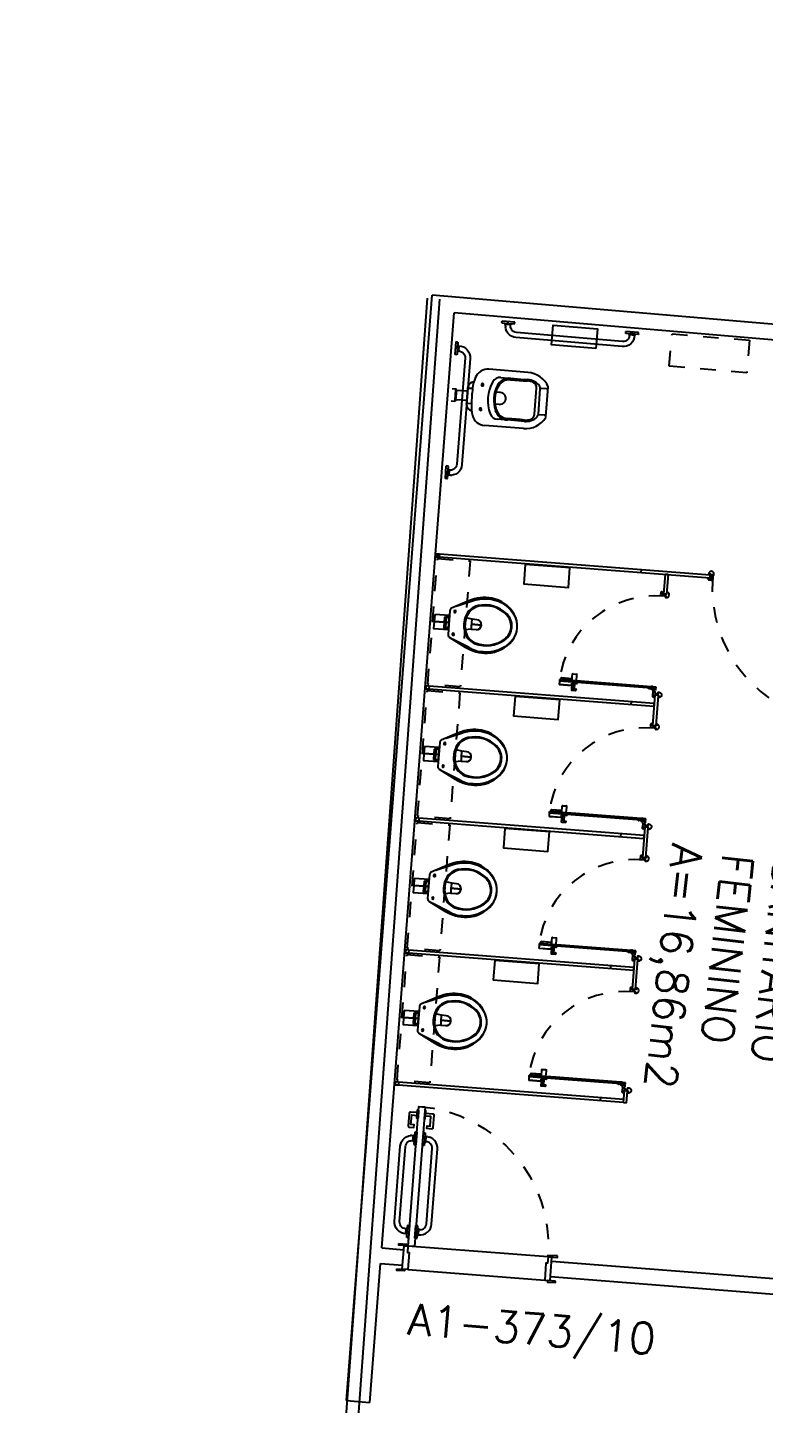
# Model space of a CAD drawing. Extents: x 26 to 324, y 73 to 188.
# Drawn here: x 206.14 to 210.87, y 114.19 to 123.03 of the extents above; entities that cross this region are included whole.
import ezdxf

# ---------------------------------------------------------------- set-up
doc = ezdxf.new("R2010")
doc.units = 0
doc.header["$LTSCALE"] = 0.01
doc.header["$MEASUREMENT"] = 0
doc.linetypes.add('CONTINU', pattern=[0])
doc.linetypes.add('HIDDEN', pattern=[0.375, 0.25, -0.125])
doc.layers.get('0').update_dxf_attribs({"linetype": 'CONTINUOUS'})
for name, color, linetype in [('AR-ALV', 2, 'CONTINUOUS'), ('AR-ALV-VT1', 2, 'CONTINUOUS'), ('AR-DIV-SAN', 2, 'CONTINUOUS'), ('AR-DIVISORIA', 2, 'CONTINUOUS'), ('AR-PIS', 1, 'CONTINUOUS'), ('AR-SAN', 7, 'CONTINUOUS'), ('AR-SUS', 1, 'HIDDEN'), ('AREA', 2, 'CONTINUOUS'), ('BL-DIV-PRJ', 2, 'HIDDEN'), ('BL-DIV-VT2', 2, 'CONTINUOUS'), ('BL-POR-01', 2, 'CONTINUOUS'), ('BL-POR-02', 1, 'CONTINUOUS'), ('BL-POR-PRJ', 1, 'HIDDEN'), ('BL-SAN-01', 1, 'CONTINUOUS'), ('BL-SAN-02', 1, 'CONTINUOUS'), ('BL-SAN-03', 1, 'CONTINUOUS')]:
    doc.layers.add(name, color=color, linetype=linetype)
doc.styles.get("Standard").update_dxf_attribs({"font": 'simplex.shx'})
doc.styles.add('UNB-100-1', font='simplex.shx', dxfattribs={"height": 0.2})

# ---------------------------------------------------------------- blocks, each defined once
blk = doc.blocks.new('pplr01-p')
at = {"layer": 'BL-SAN-01'}
blk.add_lwpolyline([(-0.1435, -0.126), (0.1435, -0.126), (0.1435, 0), (-0.1435, 0), (-0.1435, -0.126)], dxfattribs=at)
blk = doc.blocks.new('baci-rv03-p')
at = {"layer": 'BL-SAN-01', "linetype": 'CONTINU'}
for points in [[(0, 0), (-0.045, 0), (-0.045, -0.0955), (0, -0.0955), (0, -0.075), (-0.0336, -0.075), (-0.0336, -0.0914, -0.414208), (-0.0377, -0.0955, 0.414208), (-0.0336, -0.0914), (-0.0336, -0.075, -0.612706), (-0.0332, -0.066), (0, -0.066)], [(0.045, 0), (0, 0), (0, -0.066), (0.0332, -0.066, -0.612705), (0.0336, -0.075), (0.0336, -0.0914, 0.414214), (0.0377, -0.0955, -0.414214), (0.0336, -0.0914), (0.0336, -0.075), (0, -0.075), (0, -0.0955), (0.045, -0.0955)], [(-0.1765, -0.3568, 0.218885), (-0.0851, -0.5091, 0.307698), (0.0851, -0.5091, 0.220182), (0.1765, -0.3568, 0.14628), (0.1494, -0.212), (0.0928, -0.1044, 0.27842), (0.0781, -0.0955), (-0.0781, -0.0955, 0.278422), (-0.0928, -0.1044), (-0.1495, -0.2122, 0.147871)], [(0.0834, -0.4615, 0.25679), (0.1225, -0.273, 0.250209), (0.0477, -0.1985, 0.148668), (-0.0478, -0.1985, 0.249757), (-0.1225, -0.273, 0.256998), (-0.0834, -0.4615, 0.467142)]]:
    blk.add_lwpolyline(points, format="xyb", close=True, dxfattribs=at)
at = {"layer": 'BL-SAN-02', "linetype": 'Continuous'}
for p, q in [((-0.0319, -0.2418), (-0.0383, -0.2036)), ((0.0319, -0.2418), (0.0383, -0.2036))]:
    blk.add_line(p, q, dxfattribs=at)
at = {"layer": 'BL-SAN-02', "linetype": 'CONTINU'}
for points in [[(0.1081, -0.1337), (0.1505, -0.2363, -0.097347), (0.171, -0.3285, 0.001263), (0.171, -0.3294, -0.230606), (0.0938, -0.4995, -0.360579), (-0.0938, -0.4995, -0.230606), (-0.171, -0.3295, -0.16818), (-0.1505, -0.2363), (-0.106, -0.13)], [(-0.0726, -0.1218, 1), (-0.0726, -0.1349)], [(-0.0726, -0.1349, 1), (-0.0726, -0.1218)], [(0.0726, -0.1218, 1), (0.0726, -0.1349)], [(0.0726, -0.1349, 1), (0.0726, -0.1218)]]:
    blk.add_lwpolyline(points, format="xyb", dxfattribs=at)
blk.add_lwpolyline([(0.0784, -0.4596, 0.252847), (0.119, -0.279, 0.243261), (0.053, -0.2081, 0.174299), (-0.053, -0.2081, 0.243394), (-0.119, -0.2791, 0.252847), (-0.0784, -0.4596, 0.456464)], format="xyb", close=True, dxfattribs=at)
at = {"layer": 'BL-SAN-02', "linetype": 'Continuous', "flags": 128}
for points in [[(0, -0.2397, 0.032093), (-0.0319, -0.2418), (-0.0319, -0.2731, 0.414213), (0, -0.305)], [(0.0319, -0.2732), (0.0319, -0.2418, 0.032092), (0, -0.2397), (0, -0.305, 0.413226)]]:
    blk.add_lwpolyline(points, format="xyb", close=True, dxfattribs=at)
blk = doc.blocks.new('PB 01-P')
at = {"layer": 'BL-POR-01'}
for p, q in [((0.6006, -0.0068), (0.6006, -0.0283)), ((0.6006, -0.027), (0.6006, -0.0323)), ((0.6006, -0.027), (0.6006, -0.0323)), ((0.6034, -0.0283), (0.6006, -0.0283)), ((0.6006, -0.0376), (0.6006, -0.0323)), ((0.6006, -0.0376), (0.6006, -0.0323)), ((0.6006, -0.0363), (0.6006, -0.6279)), ((0.6034, -0.0363), (0.6006, -0.0363)), ((0.6106, -0.0068), (0.6106, -0.0283)), ((0.6146, -0.0098), (0.6106, -0.0098)), ((0.6106, -0.0098), (0.6106, -0.0283)), ((0.6146, -0.0283), (0.6106, -0.0283)), ((0.6106, -0.0363), (0.6106, -0.6279)), ((0.6146, -0.0363), (0.6106, -0.0363)), ((0.6106, -0.0363), (0.6106, -0.0548)), ((0.6116, -0.0548), (0.6106, -0.0548)), ((0.6146, -0.0283), (0.6136, -0.0283)), ((0.6146, -0.0363), (0.6136, -0.0363)), ((0.6146, -0.0098), (0.6261, -0.0098)), ((0.6146, -0.027), (0.6146, -0.0323)), ((0.6146, -0.0376), (0.6146, -0.0323)), ((0.6176, -0.0098), (0.6176, -0.0183)), ((0.6355, -0.0098), (0.6355, -0.0218)), ((0.6006, -0.5483), (0.6006, -0.5503)), ((0.6006, -0.6183), (0.6006, -0.6163)), ((0.6106, -0.6259), (0.6106, -0.6279))]:
    blk.add_line(p, q, dxfattribs=at)
at = {"layer": 'BL-POR-01', "extrusion": (0, 0, -1)}
blk.add_line((0.6375, -0.0218), (0.6375, -0.0074), dxfattribs=at)
at = {"layer": 'BL-POR-01'}
for points in [[(0.0121, -0.0112), (0.0121, -0.0065), (0.0096, -0.0079), (0.0096, 0.0079), (0.0121, 0.0065), (0.0121, 0.0097), (0.0161, 0.0097, 0.414214), (0.0166, 0.0102), (0.0166, 0.0107), (0.0155, 0.0107), (0.0155, 0.0122), (0.0206, 0.0122), (0.0206, 0.0107), (0.0196, 0.0107), (0.0196, 0.0102, 0.414214), (0.0201, 0.0097), (0.0221, 0.0097), (0.0221, 0.0157, 1.020821), (-0.0119, 0.015), (0, 0.015), (0, -0.015), (-0.012, -0.015), (-0.0119, -0.0193, 0.414214), (-0.0079, -0.0233), (0.0081, -0.0233, 0.414214), (0.0121, -0.0193), (0.0121, -0.0172)], [(0.6375, -0.0074), (0.6421, -0.0065), (0.6446, -0.0079), (0.6446, 0.0079), (0.6421, 0.0065), (0.6421, 0.0097), (0.6382, 0.0097, -0.414214), (0.6377, 0.0102), (0.6377, 0.0107), (0.6387, 0.0107), (0.6387, 0.0122), (0.6336, 0.0122), (0.6336, 0.0107), (0.6347, 0.0107), (0.6347, 0.0102, -0.414214), (0.6342, 0.0097), (0.6321, 0.0097), (0.6321, 0.0157, -1.020821), (0.6661, 0.015), (0.6542, 0.015), (0.6542, -0.015), (0.6662, -0.015), (0.6661, -0.0193, -0.414214), (0.6621, -0.0233), (0.6461, -0.0233, 0.164993), (0.641, -0.0218), (0.6361, -0.0218)]]:
    blk.add_lwpolyline(points, format="xyb", dxfattribs=at)
for centre, radius, start, end in [((0.6056, -0.0183), 0.0125, 66.42182, 113.57818), ((0.6148, -0.0376), 0.0002, 180, 270), ((0.6261, -0.0183), 0.0085, 180, 53.13018), ((0.6261, -0.0183), 0.0085, 303.97649, 90), ((0.6361, -0.0258), 0.004, 90, 143.13018), ((0.6355, -0.0078), 0.002, 270, 0.04821), ((0.6056, -0.6164), 0.0125, 246.42182, 293.57818), ((0.6291, -0.6263), 0.00152, 269.35036, 0)]:
    blk.add_arc(centre, radius, start, end, dxfattribs=at)
at = {"layer": 'BL-POR-02'}
for p, q in [((0.5986, -0.0275), (0.5986, -0.0323)), ((0.5986, -0.0371), (0.5986, -0.0323)), ((0.5987, -0.0273), (0.5991, -0.0269)), ((0.5987, -0.0373), (0.5991, -0.0377)), ((0.6004, -0.0268), (0.5993, -0.0268)), ((0.6004, -0.0378), (0.5993, -0.0378)), ((0.6106, -0.0283), (0.6006, -0.0283)), ((0.6106, -0.0363), (0.6006, -0.0363)), ((0.6146, -0.0098), (0.6146, -0.0283)), ((0.6146, -0.0363), (0.6146, -0.0518)), ((0.6159, -0.0268), (0.6148, -0.0268)), ((0.6159, -0.0378), (0.6148, -0.0378)), ((0.6165, -0.0273), (0.6161, -0.0269)), ((0.6165, -0.0373), (0.6161, -0.0377)), ((0.6166, -0.0275), (0.6166, -0.0323)), ((0.6166, -0.0371), (0.6166, -0.0323)), ((0.5566, -0.5447), (0.5566, -0.5227)), ((0.5571, -0.5222), (0.5571, -0.5197)), ((0.5571, -0.5452), (0.5571, -0.5222)), ((0.5651, -0.5192), (0.5576, -0.5192)), ((0.6006, -0.5192), (0.5651, -0.5192)), ((0.5651, -0.5192), (0.5651, -0.5192)), ((0.6171, -0.5479), (0.6171, -0.5169)), ((0.6541, -0.5311), (0.6541, -0.5183)), ((0.6546, -0.5178), (0.6616, -0.5178)), ((0.6621, -0.5208), (0.6621, -0.5183)), ((0.6621, -0.5438), (0.6621, -0.5208)), ((0.6626, -0.5433), (0.6626, -0.5213)), ((0.5571, -0.5478), (0.5571, -0.5452)), ((0.6006, -0.5483), (0.5576, -0.5483)), ((0.5886, -0.5483), (0.5886, -0.6163)), ((0.6006, -0.5483), (0.5886, -0.5483)), ((0.5896, -0.5483), (0.5896, -0.6163)), ((0.6006, -0.6173), (0.5906, -0.6173)), ((0.6006, -0.6183), (0.5906, -0.6183)), ((0.6186, -0.5479), (0.6171, -0.5479)), ((0.6186, -0.5311), (0.6541, -0.5311)), ((0.6186, -0.5479), (0.6186, -0.5311)), ((0.6186, -0.5378), (0.6541, -0.5378)), ((0.6186, -0.5469), (0.6616, -0.5469)), ((0.6291, -0.5479), (0.6186, -0.5479)), ((0.6306, -0.6264), (0.6306, -0.5494)), ((0.6541, -0.5311), (0.6541, -0.5378)), ((0.6621, -0.5464), (0.6621, -0.5438)), ((0.6106, -0.6279), (0.6186, -0.6279)), ((0.6186, -0.6279), (0.6291, -0.6279))]:
    blk.add_line(p, q, dxfattribs=at)
for points in [[(0.5886, -0.6165), (0.5886, -0.6165, -0.414214), (0.5871, -0.615), (0.5871, -0.5513, -0.414214), (0.5886, -0.5498)], [(0.6306, -0.6264), (0.6306, -0.6264, 0.414214), (0.6321, -0.6249), (0.6321, -0.5509, 0.414214), (0.6306, -0.5494)]]:
    blk.add_lwpolyline(points, format="xyb", dxfattribs=at)
for centre, radius, start, end in [((0.5988, -0.0275), 0.0002, 135, 180), ((0.5988, -0.0371), 0.0002, 180, 225), ((0.5993, -0.027), 0.0002, 90, 135), ((0.5993, -0.0376), 0.0002, 225, 270), ((0.6004, -0.027), 0.0002, 0, 90), ((0.6004, -0.0376), 0.0002, 270, 0), ((0.6116, -0.0518), 0.003, 270, 0), ((0.6148, -0.027), 0.0002, 90, 180), ((0.6159, -0.027), 0.0002, 45, 90), ((0.6159, -0.0376), 0.0002, 270, 315), ((0.6164, -0.0275), 0.0002, 0, 45), ((0.6164, -0.0275), 0.0002, 0, 45), ((0.6164, -0.0371), 0.0002, 315, 0), ((0.5571, -0.5227), 0.0005, 90, 180), ((0.5576, -0.5197), 0.0005, 90, 180), ((0.6118, -0.517), 0.00526, 1.14723, 103.71558), ((0.6546, -0.5183), 0.0005, 90, 180), ((0.6616, -0.5183), 0.0005, 0, 90), ((0.6621, -0.5213), 0.0005, 0, 90), ((0.5571, -0.5447), 0.0005, 180, 270), ((0.5576, -0.5478), 0.0005, 180, 270), ((0.5906, -0.6163), 0.002, 180, 270), ((0.5906, -0.6163), 0.001, 180, 270), ((0.6291, -0.5494), 0.0015, 0, 90), ((0.6616, -0.5464), 0.0005, 270, 0), ((0.6621, -0.5433), 0.0005, 270, 0)]:
    blk.add_arc(centre, radius, start, end, dxfattribs=at)
at = {"layer": 'BL-POR-PRJ'}
blk.add_arc((0.6358, -0.0093), 0.6204, 178.93725, 267.20643, dxfattribs=at)
blk = doc.blocks.new('barra80-pne p')
at = {"layer": 'BL-SAN-01', "linetype": 'CONTINU'}
for points in [[(-0.0399, 0), (0.0414, 0)], [(-0.0399, -0.0112), (-0.0399, 0)], [(-0.0008, -0.0132), (-0.0008, 0)], [(0.0008, -0.0132), (0.0008, 0)], [(0.0414, -0.0112), (0.0414, 0)], [(0.8399, 0), (0.7586, 0)], [(0.7586, -0.0112), (0.7586, 0)], [(0.7992, -0.0132), (0.7992, 0)], [(0.8008, -0.0132), (0.8008, 0)], [(0.8399, -0.0112), (0.8399, 0)], [(-0.0399, -0.0112), (-0.0396, -0.0122)], [(-0.0396, -0.0122), (-0.0388, -0.0129)], [(-0.0388, -0.0129), (-0.0378, -0.0132)], [(-0.0378, -0.0132), (-0.0008, -0.0132)], [(-0.0193, -0.0191), (-0.0193, -0.0132)], [(-0.0193, -0.0191), (-0.019, -0.0201)], [(-0.019, -0.0201), (-0.0183, -0.0208)], [(-0.0183, -0.0208), (-0.0173, -0.0211)], [(-0.0173, -0.0211), (0.0185, -0.0211)], [(-0.0159, -0.0211), (-0.0154, -0.0357)], [(-0.0154, -0.0357), (-0.0119, -0.0501)], [(-0.0119, -0.0501), (-0.0054, -0.0639)], [(-0.0054, -0.0639), (0.004, -0.0763)], [(0.0008, -0.0132), (0.0393, -0.0132)], [(0.004, -0.0763), (0.0158, -0.0864)], [(0.0158, -0.0864), (0.0291, -0.0938)], [(0.0171, -0.0303), (0.0171, -0.0211)], [(0.0171, -0.0303), (0.0193, -0.0398)], [(0.0185, -0.0211), (0.0195, -0.0208)], [(0.0193, -0.0398), (0.024, -0.0488)], [(0.0195, -0.0208), (0.0202, -0.0201)], [(0.0202, -0.0201), (0.0205, -0.0191)], [(0.0205, -0.0191), (0.0205, -0.0132)], [(0.024, -0.0488), (0.031, -0.0566)], [(0.031, -0.0566), (0.0395, -0.0622)], [(0.0393, -0.0132), (0.0404, -0.0129)], [(0.0395, -0.0622), (0.0486, -0.0655)], [(0.0404, -0.0129), (0.0411, -0.0122)], [(0.0411, -0.0122), (0.0414, -0.0112)], [(0.0486, -0.0655), (0.0577, -0.0665)], [(0.0577, -0.0665), (0.7423, -0.0665)], [(0.7423, -0.0665), (0.7514, -0.0655)], [(0.7514, -0.0655), (0.7605, -0.0622)], [(0.7589, -0.0122), (0.7586, -0.0112)], [(0.7596, -0.0129), (0.7589, -0.0122)], [(0.7607, -0.0132), (0.7596, -0.0129)], [(0.7605, -0.0622), (0.769, -0.0566)], [(0.7992, -0.0132), (0.7607, -0.0132)], [(0.769, -0.0566), (0.776, -0.0488)], [(0.7709, -0.0938), (0.7842, -0.0864)], [(0.7795, -0.0191), (0.7795, -0.0132)], [(0.7795, -0.0191), (0.7798, -0.0201)], [(0.7798, -0.0201), (0.7805, -0.0208)], [(0.7805, -0.0208), (0.7815, -0.0211)], [(0.7815, -0.0211), (0.8173, -0.0211)], [(0.7829, -0.0303), (0.7829, -0.0211)], [(0.7842, -0.0864), (0.796, -0.0763)], [(0.796, -0.0763), (0.8054, -0.0639)], [(0.8378, -0.0132), (0.8008, -0.0132)], [(0.8054, -0.0639), (0.8119, -0.0501)], [(0.8119, -0.0501), (0.8143, -0.0404)], [(0.8155, -0.0319), (0.8159, -0.0211)], [(0.8173, -0.0211), (0.8183, -0.0208)], [(0.8183, -0.0208), (0.819, -0.0201)], [(0.819, -0.0201), (0.8193, -0.0191)], [(0.8193, -0.0191), (0.8193, -0.0132)], [(0.8388, -0.0129), (0.8378, -0.0132)], [(0.8396, -0.0122), (0.8388, -0.0129)], [(0.8399, -0.0112), (0.8396, -0.0122)], [(0.0291, -0.0938), (0.0433, -0.0981)], [(0.0433, -0.0981), (0.0577, -0.0995)], [(0.0577, -0.0995), (0.7423, -0.0995)], [(0.7423, -0.0995), (0.7567, -0.0981)], [(0.7567, -0.0981), (0.7709, -0.0938)]]:
    blk.add_lwpolyline(points, dxfattribs=at)
at = {"layer": 'BL-SAN-01', "linetype": 'Continuous'}
for points in [[(0.776, -0.0488), (0.7797, -0.0424)], [(0.7797, -0.0424), (0.782, -0.0361)], [(0.782, -0.0361), (0.7829, -0.0303)], [(0.8155, -0.0319), (0.8143, -0.0404)]]:
    blk.add_lwpolyline(points, dxfattribs=at)
at = {"layer": 'BL-SAN-02', "linetype": 'CONTINU'}
for points in [[(-0.0193, -0.0191), (0.0205, -0.0191)], [(-0.0008, -0.003), (0.0008, -0.003)], [(0.7795, -0.0191), (0.8193, -0.0191)], [(0.8008, -0.003), (0.7992, -0.003)]]:
    blk.add_lwpolyline(points, dxfattribs=at)
blk = doc.blocks.new('brra-ap01-p')
at = {"layer": 'BL-POR-02', "linetype": 'CONTINU'}
for points in [[(-0.3399, 0), (-0.2586, 0)], [(-0.3399, -0.0112), (-0.3399, 0)], [(-0.3399, -0.0112), (-0.3396, -0.0122)], [(-0.3396, -0.0122), (-0.3388, -0.0129)], [(-0.3388, -0.0129), (-0.3378, -0.0132)], [(-0.3378, -0.0132), (-0.3008, -0.0132)], [(-0.3193, -0.0191), (-0.3193, -0.0132)], [(-0.3193, -0.0191), (-0.2795, -0.0191)], [(-0.3193, -0.0191), (-0.319, -0.0201)], [(-0.319, -0.0201), (-0.3183, -0.0208)], [(-0.3183, -0.0208), (-0.3173, -0.0211)], [(-0.3173, -0.0211), (-0.2815, -0.0211)], [(-0.3159, -0.0211), (-0.3154, -0.0357)], [(-0.3154, -0.0357), (-0.3119, -0.0501)], [(-0.3119, -0.0501), (-0.3054, -0.0639)], [(-0.3054, -0.0639), (-0.296, -0.0763)], [(-0.3008, -0.0132), (-0.3008, 0)], [(-0.3008, -0.003), (-0.2992, -0.003)], [(-0.2992, -0.0132), (-0.2992, 0)], [(-0.2992, -0.0132), (-0.2607, -0.0132)], [(-0.296, -0.0763), (-0.2842, -0.0864)], [(-0.2842, -0.0864), (-0.2709, -0.0938)], [(-0.2829, -0.0303), (-0.2829, -0.0211)], [(-0.2829, -0.0303), (-0.2807, -0.0398)], [(-0.2815, -0.0211), (-0.2805, -0.0208)], [(-0.2807, -0.0398), (-0.276, -0.0488)], [(-0.2805, -0.0208), (-0.2798, -0.0201)], [(-0.2798, -0.0201), (-0.2795, -0.0191)], [(-0.2795, -0.0191), (-0.2795, -0.0132)], [(-0.276, -0.0488), (-0.269, -0.0566)], [(-0.269, -0.0566), (-0.2605, -0.0622)], [(-0.2607, -0.0132), (-0.2596, -0.0129)], [(-0.2605, -0.0622), (-0.2514, -0.0655)], [(-0.2596, -0.0129), (-0.2589, -0.0122)], [(-0.2589, -0.0122), (-0.2586, -0.0112)], [(-0.2586, -0.0112), (-0.2586, 0)], [(-0.2514, -0.0655), (-0.2423, -0.0665)], [(-0.2423, -0.0665), (0.2423, -0.0665)], [(0.2423, -0.0665), (0.2514, -0.0655)], [(0.2514, -0.0655), (0.2605, -0.0622)], [(0.3399, 0), (0.2586, 0)], [(0.2586, -0.0112), (0.2586, 0)], [(0.2589, -0.0122), (0.2586, -0.0112)], [(0.2596, -0.0129), (0.2589, -0.0122)], [(0.2607, -0.0132), (0.2596, -0.0129)], [(0.2605, -0.0622), (0.269, -0.0566)], [(0.2992, -0.0132), (0.2607, -0.0132)], [(0.269, -0.0566), (0.276, -0.0488)], [(0.2709, -0.0938), (0.2842, -0.0864)], [(0.276, -0.0488), (0.2797, -0.0424)], [(0.2795, -0.0191), (0.2795, -0.0132)], [(0.2795, -0.0191), (0.3193, -0.0191)], [(0.2795, -0.0191), (0.2798, -0.0201)], [(0.2797, -0.0424), (0.282, -0.0361)], [(0.2798, -0.0201), (0.2805, -0.0208)], [(0.2805, -0.0208), (0.2815, -0.0211)], [(0.2815, -0.0211), (0.3173, -0.0211)], [(0.282, -0.0361), (0.2829, -0.0303)], [(0.2829, -0.0303), (0.2829, -0.0211)], [(0.2842, -0.0864), (0.296, -0.0763)], [(0.296, -0.0763), (0.3054, -0.0639)], [(0.2992, -0.0132), (0.2992, 0)], [(0.3008, -0.003), (0.2992, -0.003)], [(0.3008, -0.0132), (0.3008, 0)], [(0.3378, -0.0132), (0.3008, -0.0132)], [(0.3054, -0.0639), (0.3119, -0.0501)], [(0.3119, -0.0501), (0.3143, -0.0404)], [(0.3155, -0.0319), (0.3143, -0.0404)], [(0.3155, -0.0319), (0.3159, -0.0211)], [(0.3173, -0.0211), (0.3183, -0.0208)], [(0.3183, -0.0208), (0.319, -0.0201)], [(0.319, -0.0201), (0.3193, -0.0191)], [(0.3193, -0.0191), (0.3193, -0.0132)], [(0.3388, -0.0129), (0.3378, -0.0132)], [(0.3396, -0.0122), (0.3388, -0.0129)], [(0.3399, -0.0112), (0.3396, -0.0122)], [(0.3399, -0.0112), (0.3399, 0)], [(-0.2709, -0.0938), (-0.2567, -0.0981)], [(-0.2567, -0.0981), (-0.2423, -0.0995)], [(-0.2423, -0.0995), (0.2423, -0.0995)], [(0.2423, -0.0995), (0.2567, -0.0981)], [(0.2567, -0.0981), (0.2709, -0.0938)]]:
    blk.add_lwpolyline(points, dxfattribs=at)
blk = doc.blocks.new('PB 02-P')
at = {"layer": 'BL-POR-01'}
for p, q in [((0.0011, -0.0122), (0.0031, -0.0112)), ((0.0011, -0.0122), (0.0011, -0.0162)), ((0.0011, -0.0162), (0.0031, -0.0172)), ((0.8406, -0.0068), (0.8406, -0.0283)), ((0.8406, -0.027), (0.8406, -0.0323)), ((0.8406, -0.027), (0.8406, -0.0323)), ((0.8434, -0.0283), (0.8406, -0.0283)), ((0.8406, -0.0376), (0.8406, -0.0323)), ((0.8406, -0.0376), (0.8406, -0.0323)), ((0.8406, -0.0363), (0.8406, -0.8679)), ((0.8434, -0.0363), (0.8406, -0.0363)), ((0.8506, -0.0068), (0.8506, -0.0283)), ((0.8546, -0.0098), (0.8506, -0.0098)), ((0.8506, -0.0098), (0.8506, -0.0283)), ((0.8546, -0.0283), (0.8506, -0.0283)), ((0.8506, -0.0363), (0.8506, -0.8679)), ((0.8546, -0.0363), (0.8506, -0.0363)), ((0.8506, -0.0363), (0.8506, -0.0598)), ((0.8546, -0.0283), (0.8536, -0.0283)), ((0.8546, -0.0363), (0.8536, -0.0363)), ((0.8546, -0.0098), (0.8661, -0.0098)), ((0.8546, -0.027), (0.8546, -0.0323)), ((0.8546, -0.0376), (0.8546, -0.0323)), ((0.8576, -0.0098), (0.8576, -0.0183)), ((0.8755, -0.0098), (0.8755, -0.0219)), ((0.8406, -0.7883), (0.8406, -0.7903)), ((0.8406, -0.8583), (0.8406, -0.8563)), ((0.8506, -0.8659), (0.8506, -0.8679))]:
    blk.add_line(p, q, dxfattribs=at)
at = {"layer": 'BL-POR-01', "extrusion": (0, 0, -1)}
blk.add_line((0.8775, -0.0218), (0.8775, -0.0074), dxfattribs=at)
at = {"layer": 'BL-POR-01'}
for points in [[(0.0031, -0.0112), (0.0121, -0.0112), (0.0121, -0.0065), (0.0096, -0.0079), (0.0096, 0.0079), (0.0121, 0.0065), (0.0121, 0.0097), (0.0161, 0.0097, 0.414214), (0.0166, 0.0102), (0.0166, 0.0107), (0.0155, 0.0107), (0.0155, 0.0122), (0.0206, 0.0122), (0.0206, 0.0107), (0.0196, 0.0107), (0.0196, 0.0102, 0.414214), (0.0201, 0.0097), (0.0221, 0.0097), (0.0221, 0.0157, 1.020821), (-0.0119, 0.015), (0, 0.015), (0, -0.015), (-0.012, -0.015), (-0.0119, -0.0193, 0.414214), (-0.0079, -0.0233), (0.0081, -0.0233, 0.414214), (0.0121, -0.0193), (0.0121, -0.0172), (0.0031, -0.0172)], [(0.8775, -0.0074), (0.8821, -0.0065), (0.8846, -0.0079), (0.8846, 0.0079), (0.8821, 0.0065), (0.8821, 0.0097), (0.8782, 0.0097, -0.414214), (0.8777, 0.0102), (0.8777, 0.0107), (0.8787, 0.0107), (0.8787, 0.0122), (0.8736, 0.0122), (0.8736, 0.0107), (0.8747, 0.0107), (0.8747, 0.0102, -0.414214), (0.8742, 0.0097), (0.8721, 0.0097), (0.8721, 0.0157, -1.020821), (0.9061, 0.015), (0.8942, 0.015), (0.8942, -0.015), (0.9062, -0.015), (0.9061, -0.0193, -0.414214), (0.9021, -0.0233), (0.8861, -0.0233, 0.164993), (0.881, -0.0218), (0.8761, -0.0218)]]:
    blk.add_lwpolyline(points, format="xyb", dxfattribs=at)
for centre, radius, start, end in [((0.8456, -0.0183), 0.0125, 66.42182, 113.57818), ((0.8548, -0.0376), 0.0002, 180, 270), ((0.8661, -0.0183), 0.0085, 180, 53.13018), ((0.8661, -0.0183), 0.0085, 303.97649, 90), ((0.8761, -0.0258), 0.004, 90, 143.13018), ((0.8755, -0.0078), 0.002, 270, 0.04821), ((0.8456, -0.8564), 0.0125, 246.42182, 293.57818), ((0.8691, -0.8663), 0.00152, 269.35036, 0)]:
    blk.add_arc(centre, radius, start, end, dxfattribs=at)
at = {"layer": 'BL-POR-02'}
for p, q in [((0.8386, -0.0275), (0.8386, -0.0323)), ((0.8386, -0.0371), (0.8386, -0.0323)), ((0.8387, -0.0273), (0.8391, -0.0269)), ((0.8387, -0.0373), (0.8391, -0.0377)), ((0.8404, -0.0268), (0.8393, -0.0268)), ((0.8404, -0.0378), (0.8393, -0.0378)), ((0.8506, -0.0283), (0.8406, -0.0283)), ((0.8506, -0.0363), (0.8406, -0.0363)), ((0.8546, -0.0098), (0.8546, -0.0283)), ((0.8546, -0.0363), (0.8546, -0.0518)), ((0.8559, -0.0268), (0.8548, -0.0268)), ((0.8559, -0.0378), (0.8548, -0.0378)), ((0.8565, -0.0273), (0.8561, -0.0269)), ((0.8565, -0.0373), (0.8561, -0.0377)), ((0.8566, -0.0275), (0.8566, -0.0323)), ((0.8566, -0.0371), (0.8566, -0.0323)), ((0.7966, -0.7847), (0.7966, -0.7627)), ((0.7971, -0.7622), (0.7971, -0.7597)), ((0.7971, -0.7852), (0.7971, -0.7622)), ((0.7971, -0.7878), (0.7971, -0.7852)), ((0.8051, -0.7592), (0.7976, -0.7592)), ((0.8406, -0.7883), (0.7976, -0.7883)), ((0.8406, -0.7592), (0.8051, -0.7592)), ((0.8051, -0.7592), (0.8051, -0.7592)), ((0.8286, -0.7883), (0.8286, -0.8563)), ((0.8406, -0.7883), (0.8286, -0.7883)), ((0.8296, -0.7883), (0.8296, -0.8563)), ((0.8571, -0.7879), (0.8571, -0.7569)), ((0.8586, -0.7879), (0.8571, -0.7879)), ((0.8586, -0.7711), (0.8941, -0.7711)), ((0.8586, -0.7879), (0.8586, -0.7711)), ((0.8586, -0.7778), (0.8941, -0.7778)), ((0.8586, -0.7869), (0.9016, -0.7869)), ((0.8691, -0.7879), (0.8586, -0.7879)), ((0.8706, -0.8664), (0.8706, -0.7894)), ((0.8941, -0.7711), (0.8941, -0.7583)), ((0.8941, -0.7711), (0.8941, -0.7778)), ((0.8946, -0.7578), (0.9016, -0.7578)), ((0.9021, -0.7608), (0.9021, -0.7583)), ((0.9021, -0.7838), (0.9021, -0.7608)), ((0.9021, -0.7864), (0.9021, -0.7838)), ((0.9026, -0.7833), (0.9026, -0.7613)), ((0.8406, -0.8573), (0.8306, -0.8573)), ((0.8406, -0.8583), (0.8306, -0.8583)), ((0.8506, -0.8679), (0.8586, -0.8679)), ((0.8586, -0.8679), (0.8691, -0.8679))]:
    blk.add_line(p, q, dxfattribs=at)
for points in [[(0.8286, -0.8565), (0.8286, -0.8565, -0.414214), (0.8271, -0.855), (0.8271, -0.7913, -0.414214), (0.8286, -0.7898)], [(0.8706, -0.8664), (0.8706, -0.8664, 0.414214), (0.8721, -0.8649), (0.8721, -0.7909, 0.414214), (0.8706, -0.7894)]]:
    blk.add_lwpolyline(points, format="xyb", dxfattribs=at)
for centre, radius, start, end in [((0.8388, -0.0275), 0.0002, 135, 180), ((0.8388, -0.0371), 0.0002, 180, 225), ((0.8393, -0.027), 0.0002, 90, 135), ((0.8393, -0.0376), 0.0002, 225, 270), ((0.8404, -0.027), 0.0002, 0, 90), ((0.8404, -0.0376), 0.0002, 270, 0), ((0.8438, -0.0523), 0.0108, 316.19856, 2.68935), ((0.8548, -0.027), 0.0002, 90, 180), ((0.8559, -0.027), 0.0002, 45, 90), ((0.8559, -0.0376), 0.0002, 270, 315), ((0.8564, -0.0275), 0.0002, 0, 45), ((0.8564, -0.0275), 0.0002, 0, 45), ((0.8564, -0.0371), 0.0002, 315, 0), ((0.7971, -0.7627), 0.0005, 90, 180), ((0.7971, -0.7847), 0.0005, 180, 270), ((0.7976, -0.7597), 0.0005, 90, 180), ((0.7976, -0.7878), 0.0005, 180, 270), ((0.8518, -0.757), 0.00526, 1.14723, 103.71558), ((0.8691, -0.7894), 0.0015, 0, 90), ((0.8946, -0.7583), 0.0005, 90, 180), ((0.9016, -0.7583), 0.0005, 0, 90), ((0.9016, -0.7864), 0.0005, 270, 0), ((0.9021, -0.7613), 0.0005, 0, 90), ((0.9021, -0.7833), 0.0005, 270, 0), ((0.8306, -0.8563), 0.002, 180, 270), ((0.8306, -0.8563), 0.001, 180, 270)]:
    blk.add_arc(centre, radius, start, end, dxfattribs=at)
at = {"layer": 'BL-POR-PRJ'}
blk.add_arc((0.8753, -0.0095), 0.8599, 179.21987, 268.01895, dxfattribs=at)
at = {"layer": 'BL-POR-01', "xscale": -1, "rotation": 270}
blk.add_blockref('brra-ap01-p', (0.8406, -0.4071), dxfattribs=at)
blk = doc.blocks.new('pm03-p')
at = {"layer": 'BL-POR-01', "color": 2}
for points in [[(-0.067, 1.05), (-0.067, 0.15), (-0.027, 0.15), (-0.027, 1.05)], [(-0.928, 0.15), (-0.928, 0.109), (-0.918, 0.109), (-0.918, 0), (-0.953, 0), (-0.953, 0.15)], [(-0.026, 0.15), (-0.026, 0.109), (-0.036, 0.109), (-0.036, 0), (-0.001, 0), (-0.001, 0.15)]]:
    blk.add_lwpolyline(points, close=True, dxfattribs=at)
at = {"layer": 'BL-POR-02', "color": 1}
for points in [[(-0.074, 1.009), (-0.118, 1.009, 0.414214), (-0.127, 1), (-0.127, 0.92, 0.414214), (-0.118, 0.911), (-0.089, 0.911), (-0.089, 0.929), (-0.109, 0.929), (-0.109, 0.991), (-0.074, 0.991)], [(-0.02, 1.009), (0.024, 1.009, -0.414214), (0.033, 1), (0.033, 0.92, -0.414214), (0.024, 0.911), (-0.005, 0.911), (-0.005, 0.929), (0.015, 0.929), (0.015, 0.991), (-0.02, 0.991)]]:
    blk.add_lwpolyline(points, format="xyb", dxfattribs=at)
for points in [[(-0.067, 1.026), (-0.067, 0.974), (-0.074, 0.974), (-0.074, 1.026)], [(-0.027, 1.026), (-0.027, 0.974), (-0.02, 0.974), (-0.02, 1.026)]]:
    blk.add_lwpolyline(points, close=True, dxfattribs=at)
at = {"layer": 'BL-POR-02', "color": 2}
for points in [[(-0.988, 0.161), (-0.938, 0.161), (-0.938, 0.151), (-0.988, 0.151)], [(0.034, 0.161), (-0.016, 0.161), (-0.016, 0.151), (0.034, 0.151)], [(-0.988, -0.001), (-0.938, -0.001), (-0.938, -0.011), (-0.988, -0.011)], [(0.034, -0.001), (-0.016, -0.001), (-0.016, -0.011), (0.034, -0.011)]]:
    blk.add_lwpolyline(points, close=True, dxfattribs=at)
at = {"layer": 'BL-POR-PRJ', "color": 1}
blk.add_arc((-0.027, 0.15), 0.9, 90, 180, dxfattribs=at)
blk = doc.blocks.new('pg05-p')
at = {"layer": 'AR-SUS'}
blk.add_lwpolyline([(0, 0), (-0.5, 0), (-0.5, -0.21), (0, -0.21)], close=True, dxfattribs=at)
blk = doc.blocks.new('pg01-p')
at = {"layer": 'AR-SUS'}
blk.add_lwpolyline([(-0.0096, 0.9043), (-0.0103, 0.0942), (-0.2203, 0.0942), (-0.2196, 0.9043)], close=True, dxfattribs=at)
blk = doc.blocks.new('dg 07-p')
at = {"layer": 'BL-DIV-PRJ'}
for p, q in [((-1.3, -0.01), (-1.3, 0.01)), ((0.02, 0.01), (0, 0.01)), ((0.02, -0.01), (0.02, 0.01)), ((0.02, -0.01), (0, -0.01))]:
    blk.add_line(p, q, dxfattribs=at)
at = {"layer": 'BL-DIV-VT2'}
for p, q in [((-1.745, 0.01), (-1.745, -0.01)), ((0, 0.01), (-1.745, 0.01)), ((0, -0.01), (0, 0.01)), ((0, -0.01), (0, 0.01)), ((0, -0.01), (-1.745, -0.01))]:
    blk.add_line(p, q, dxfattribs=at)
blk = doc.blocks.new('dg 05-p')
at = {"layer": 'BL-DIV-VT2'}
for p, q in [((-0.125, 0.01), (-0.125, -0.01)), ((0, 0.01), (-0.125, 0.01)), ((0, -0.01), (0, 0.01)), ((0, -0.01), (0, 0.01)), ((0, -0.01), (-0.125, -0.01))]:
    blk.add_line(p, q, dxfattribs=at)
blk = doc.blocks.new('dg 06-p')
at = {"layer": 'BL-DIV-VT2'}
for p, q in [((-0.195, 0.01), (-0.195, -0.01)), ((0, 0.01), (-0.195, 0.01)), ((0, -0.01), (0, 0.01)), ((0, -0.01), (0, 0.01)), ((0, -0.01), (-0.195, -0.01))]:
    blk.add_line(p, q, dxfattribs=at)
blk = doc.blocks.new('dg 01-p')
at = {"layer": 'BL-DIV-PRJ'}
for p, q in [((-1.3, -0.01), (-1.3, 0.01)), ((0.02, 0.01), (0, 0.01)), ((0.02, -0.01), (0.02, 0.01)), ((0.02, -0.01), (0, -0.01))]:
    blk.add_line(p, q, dxfattribs=at)
at = {"layer": 'BL-DIV-VT2'}
for p, q in [((-1.45, 0.01), (-1.45, -0.01)), ((0, 0.01), (-1.45, 0.01)), ((0, -0.01), (0, 0.01)), ((0, -0.01), (0, 0.01)), ((0, -0.01), (-1.45, -0.01))]:
    blk.add_line(p, q, dxfattribs=at)
blk = doc.blocks.new('dg 04-p')
at = {"layer": 'BL-DIV-VT2'}
for p, q in [((-0.075, 0.01), (-0.075, -0.01)), ((0, 0.01), (-0.075, 0.01)), ((0, -0.01), (0, 0.01)), ((0, -0.01), (0, 0.01)), ((0, -0.01), (-0.075, -0.01))]:
    blk.add_line(p, q, dxfattribs=at)
blk = doc.blocks.new('baci-vg03-p')
at = {"layer": 'BL-SAN-01'}
for p, q in [((-0.04, 0), (-0.04, -0.023)), ((0.04, 0), (0.04, -0.023)), ((-0.038, -0.025), (-0.035, -0.025)), ((-0.035, -0.025), (0.035, -0.025)), ((-0.035, -0.025), (-0.035, -0.028)), ((-0.033, -0.03), (0.033, -0.03)), ((-0.03, -0.1), (-0.03, -0.03)), ((0.03, -0.1), (0.03, -0.03)), ((0.035, -0.025), (0.038, -0.025)), ((0.035, -0.025), (0.035, -0.028)), ((0.0298, -0.1), (-0.0298, -0.1))]:
    blk.add_line(p, q, dxfattribs=at)
at = {"layer": 'BL-SAN-01', "linetype": 'Continuous'}
for p, q in [((-0.0532, -0.1), (-0.0402, -0.1)), ((-0.0402, -0.1), (0.0532, -0.1)), ((-0.1809, -0.4765), (-0.1809, -0.2254)), ((0.1809, -0.4765), (0.1809, -0.2255)), ((-0.0953, -0.6148), (0.0975, -0.6148))]:
    blk.add_line(p, q, dxfattribs=at)
at = {"layer": 'BL-SAN-01'}
for centre, start, end in [((-0.038, -0.023), 180, 270), ((-0.033, -0.028), 180, 270), ((0.033, -0.028), 270, 0), ((0.038, -0.023), 270, 0)]:
    blk.add_arc(centre, 0.002, start, end, dxfattribs=at)
at = {"layer": 'BL-SAN-01', "linetype": 'Continuous'}
for centre, radius, start, end in [((-0.0952, -0.2254), 0.0858, 109.08551, 180.00014), ((-0.0413, -0.3805), 0.2499, 92.04088, 109.13221), ((-0.0532, -0.1402), 0.0402, 90, 174.00426), ((0, -1.5327), 1.4029, 87.9491, 92.05076), ((0.0414, -0.3801), 0.2495, 70.88184, 87.97315), ((0.0532, -0.1402), 0.0402, 5.99119, 90), ((0.0952, -0.2254), 0.0858, 359.94892, 70.99774), ((-0.0246, -0.4765), 0.1564, 180.00003, 241.26271), ((0.0246, -0.4765), 0.1563, 297.76971, 0.00982)]:
    blk.add_arc(centre, radius, start, end, dxfattribs=at)
at = {"layer": 'BL-SAN-02', "linetype": 'Continuous'}
for p, q in [((-0.0491, -0.1309), (-0.0491, -0.1089)), ((0.0491, -0.1309), (0.0491, -0.1089)), ((-0.0814, -0.5648), (0.0814, -0.5648))]:
    blk.add_line(p, q, dxfattribs=at)
for centre, radius, start, end in [((-0.0402, -0.1089), 0.00894, 90, 179.9998), ((0.0402, -0.1089), 0.00894, 0.00023, 90), ((-0.0811, -0.305), 0.0536, 114.96038, 180.90599), ((0, -0.4792), 0.2457, 65.03976, 114.9603), ((0.0811, -0.305), 0.0536, 359.09553, 65.04137), ((-5.5446, -0.3914), 5.4106, 359.07188, 0.90608), ((5.5446, -0.3914), 5.4106, 179.09372, 180.92795), ((-0.032, -0.4808), 0.1027, 179.05412, 228.61163), ((0.032, -0.4807), 0.1028, 311.37067, 0.92819), ((-0.0814, -0.5369), 0.0279, 228.4991, 270), ((0.0814, -0.5369), 0.0279, 270, 311.37076)]:
    blk.add_arc(centre, radius, start, end, dxfattribs=at)
at = {"layer": 'BL-SAN-03', "linetype": 'Continuous'}
for p, q in [((-0.0384, -0.31), (-0.0384, -0.2818)), ((0.0384, -0.311), (0.0384, -0.2818)), ((-0.0849, -0.6048), (-0.0849, -0.569)), ((-0.0836, -0.5408), (0.0836, -0.5408)), ((0.0849, -0.6048), (0.0849, -0.569))]:
    blk.add_line(p, q, dxfattribs=at)
for centre, radius, start, end in [((-0.0786, -0.1919), 0.0076, 90, 270), ((-0.0786, -0.1919), 0.0076, 270, 90), ((0.0786, -0.1919), 0.0076, 90, 270), ((0.0786, -0.1919), 0.0076, 270, 90), ((-0.0447, -0.37), 0.0894, 112.26322, 180.26115), ((-0.042, -0.369), 0.0831, 110.80986, 180.23352), ((0, -0.4792), 0.2073, 67.73683, 112.26321), ((0, -0.4789), 0.2008, 69.14008, 110.8704), ((0, -0.31), 0.0384, 180, 0.00001), ((0.042, -0.369), 0.0831, 359.76641, 69.21544), ((0.0447, -0.37), 0.0894, 359.77722, 67.73687), ((-5.5446, -0.3914), 5.4195, 359.07203, 0.23393), ((5.5445, -0.3915), 5.4195, 179.76594, 180.92783), ((-0.032, -0.4807), 0.0938, 179.07185, 203.72726), ((-0.0837, -0.5035), 0.0373, 203.66951, 270.13976), ((0.0837, -0.5034), 0.0374, 269.90134, 336.39849), ((0.0322, -0.4808), 0.0936, 336.29779, 0.95316), ((-0.0949, -0.6048), 0.01, 241.1501, 0.11164), ((-0.0903, -0.569), 0.00536, 0.00288, 74.76664), ((0.0903, -0.569), 0.00536, 105.1484, 179.99658), ((0.0949, -0.6048), 0.01, 180.0009, 270.20781)]:
    blk.add_arc(centre, radius, start, end, dxfattribs=at)

msp = doc.modelspace()

# ---------------------------------------------------------------- linework, layer by layer
at = {"layer": 'AR-ALV'}
for p, q in [((208.1935, 114.2101), (208.7417, 121.3069)), ((215.0536, 120.7682), (208.7417, 121.3069)), ((208.4196, 115.1902), (208.8835, 121.1944)), ((211.7755, 120.9476), (208.8835, 121.1944)), ((208.5509, 115.0547), (208.5625, 115.2042)), ((208.4196, 115.1902), (208.5606, 115.1793)), ((209.5001, 114.9812), (209.5117, 115.1308)), ((208.343, 114.1985), (208.4119, 115.0905)), ((208.4119, 115.0905), (208.5528, 115.0796)), ((209.5097, 115.1059), (211.2653, 114.9689)), ((209.502, 115.0062), (211.4909, 114.8513)), ((208.1935, 114.2101), (208.343, 114.1985))]:
    msp.add_line(p, q, dxfattribs=at)
at = {"layer": 'AR-ALV-VT1'}
for points in [[(290.7625, 108.1952, 0.05916), (205.1266, 123.8609), (196.2044, 124.3439), (189.8092, 124.5571)], [(290.5574, 107.9755, 0.058865), (205.087, 123.613), (196.1953, 124.0941)]]:
    msp.add_lwpolyline(points, format="xyb", dxfattribs=at)
at = {"layer": 'AR-DIV-SAN'}
msp.add_line((208.7882, 119.6369), (208.7683, 119.6384), dxfattribs=at)
at = {"layer": 'AR-DIVISORIA'}
for p, q in [((207.5394, 105.1605), (208.7127, 121.2878)), ((207.6192, 105.1547), (208.7925, 121.282))]:
    msp.add_line(p, q, dxfattribs=at)
at = {"layer": 'AR-PIS'}
for p, q in [((209.4857, 115.1328), (208.5874, 115.2023)), ((208.5858, 115.052), (209.4652, 114.9839))]:
    msp.add_line(p, q, dxfattribs=at)

# ---------------------------------------------------------------- block references
at = {"xscale": -1, "rotation": 355.1426592890579}
msp.add_blockref('pg05-p', (210.2829, 121.06), dxfattribs=at)
at = {"layer": 'AR-DIV-SAN'}
for name, p, rotation in [('baci-vg03-p', (208.8679, 120.6684), 85.58256524775244), ('dg 07-p', (208.7882, 119.6369), 175.5822406480888), ('dg 05-p', (210.2481, 119.5141), 85.58224064808581), ('dg 01-p', (208.7228, 118.7894), 175.5822548528679), ('dg 06-p', (210.1831, 118.7376), 85.5826746854503), ('dg 01-p', (208.6573, 117.9419), 175.5822548528679), ('dg 06-p', (210.1177, 117.8909), 85.5826746854503), ('dg 01-p', (208.5918, 117.0945), 175.5822548528679), ('dg 06-p', (210.0522, 117.0442), 85.5826746854503), ('dg 01-p', (208.5264, 116.247), 175.5822548528679), ('dg 04-p', (209.9811, 116.1228), 265.5822548528175)]:
    msp.add_blockref(name, p, dxfattribs=dict(at, rotation=rotation))
at = {"layer": 'AR-SAN', "xscale": -1}
for name, p, rotation in [('barra80-pne p', (210.0285, 121.0716), 355.1219995467034), ('pplr01-p', (209.6622, 121.1029), 355.1219995467034), ('barra80-pne p', (208.8921, 120.9671), 85.58256524775571)]:
    msp.add_blockref(name, p, dxfattribs=dict(at, rotation=rotation))
at = {"layer": 'AR-SAN'}
for name, p, rotation in [('pplr01-p', (209.4741, 119.4425), 175.5826746854541), ('baci-rv03-p', (208.7555, 119.2132), 85.5826746854536), ('pplr01-p', (209.4087, 118.595), 175.5826746854541), ('baci-rv03-p', (208.69, 118.3657), 85.5826746854536), ('pplr01-p', (209.3432, 117.7475), 175.5826746854541), ('baci-rv03-p', (208.6246, 117.5182), 85.5826746854536), ('pplr01-p', (209.2777, 116.9), 175.5826746854541), ('baci-rv03-p', (208.5591, 116.6707), 85.5826746854536)]:
    msp.add_blockref(name, p, dxfattribs=dict(at, rotation=rotation))
at = {"layer": 'AR-SUS', "rotation": 355.5821594528151}
for p in [(208.9264, 118.6985), (208.8609, 117.851), (208.7954, 117.0035), (208.7299, 116.156)]:
    msp.add_blockref('pg01-p', p, dxfattribs=at)
at = {"layer": 'BL-POR-01'}
for name, p, rotation in [('PB 02-P', (210.5289, 119.5024), 355.5822369364621), ('PB 01-P', (210.2334, 119.3898), 265.5826746854536), ('PB 01-P', (210.1681, 118.5432), 265.5826746854536), ('PB 01-P', (210.1026, 117.6965), 265.5826746854536), ('PB 01-P', (210.0372, 116.8498), 265.5826746854536), ('brra-ap01-p', (208.6587, 115.5919), 85.57536167040077)]:
    msp.add_blockref(name, p, dxfattribs=dict(at, rotation=rotation))
at = {"layer": 'BL-POR-01', "xscale": -1}
for name, p, rotation in [('pm03-p', (208.5499, 115.0548), 355.5758918944445), ('brra-ap01-p', (208.6188, 115.5949), 265.5764213873078)]:
    msp.add_blockref(name, p, dxfattribs=dict(at, rotation=rotation))

# ---------------------------------------------------------------- texts
at = {"layer": 'AREA', "char_height": 0.2, "attachment_point": 1, "rotation": 263.54016, "style": 'UNB-100-1'}
for s, insert, width in [('A=16,86m2', (210.484, 117.7709), 1.87027), ('SANITÁRIO FEMININO', (211.138, 117.6701), 2.46019)]:
    msp.add_mtext(s, dxfattribs=dict(at, insert=insert, width=width))
at = {"layer": 'AREA', "insert": (208.5971, 114.8352), "char_height": 0.2, "width": 1.358886, "attachment_point": 1, "rotation": 355.30668}
msp.add_mtext('A1-373/10', dxfattribs=at)

doc.saveas('drawing.dxf')
